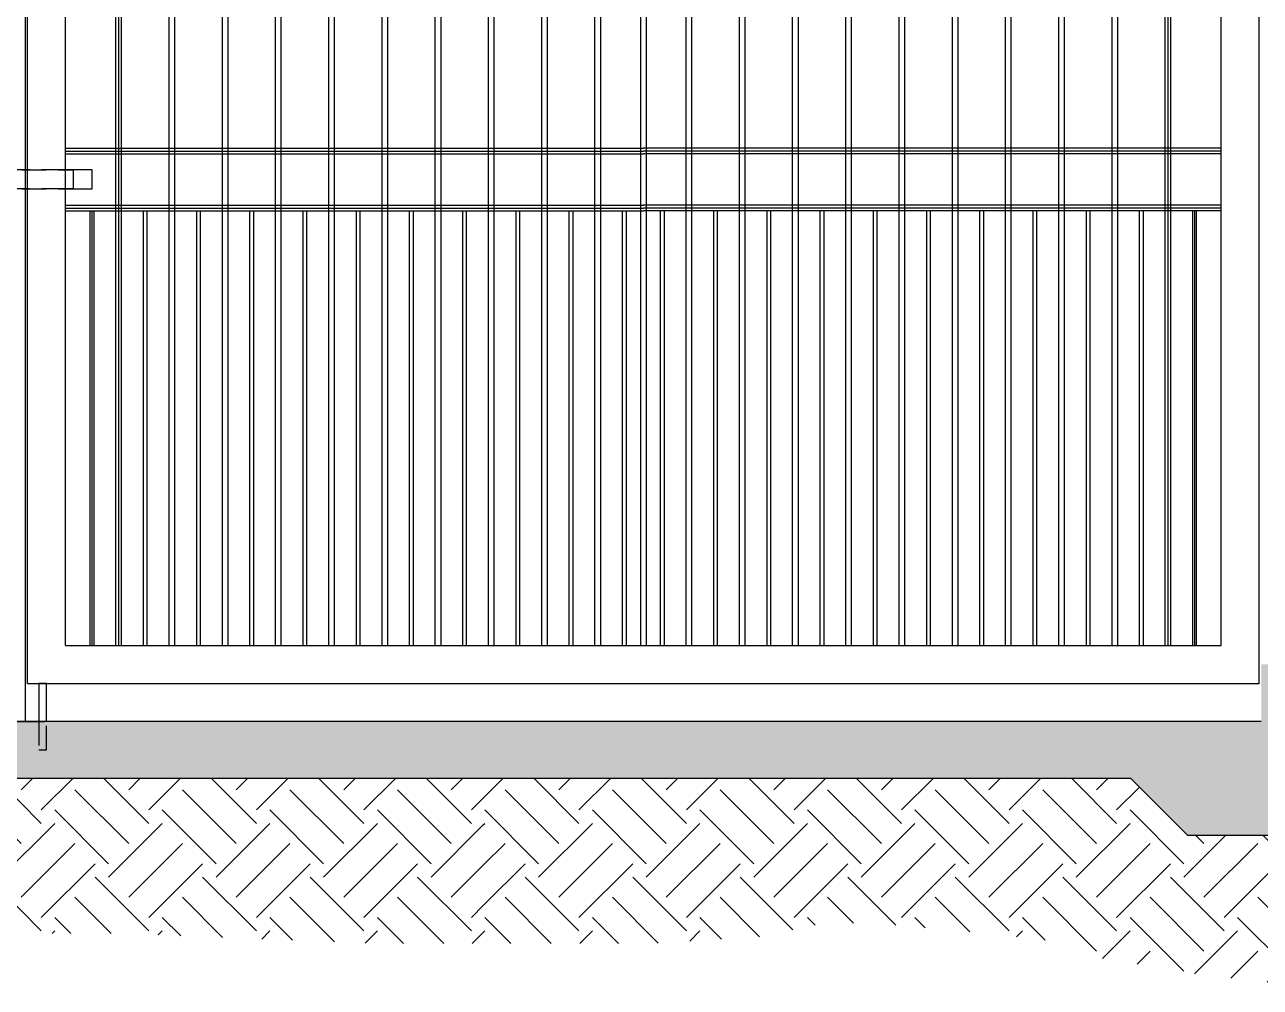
# Model space of a CAD drawing. Extents: x -24232 to 27340, y -23039 to 23489.
# Drawn here: x 2110 to 5360, y -23039 to -20507 of the extents above; entities that cross this region are included whole.
import ezdxf

# ---------------------------------------------------------------- set-up
doc = ezdxf.new("R2010")
doc.units = 0
doc.header["$LTSCALE"] = 10
doc.linetypes.add('HIDDEN', pattern=[9.525, 6.35, -3.175])
for name, color, linetype in [('0-HATCH', 8, 'CONTINUOUS'), ('1', 1, 'CONTINUOUS'), ('11', 11, 'CONTINUOUS'), ('2', 2, 'CONTINUOUS'), ('3', 3, 'CONTINUOUS'), ('4', 4, 'CONTINUOUS')]:
    doc.layers.add(name, color=color, linetype=linetype)
pattern_1 = [(45, (5830.53, -1359.33), (3e-14, 282.8427), [200, -200]), (45, (5777.5, -1306.3), (3e-14, 282.8427), [200, -200]), (45, (5724.46, -1253.27), (3e-14, 282.8427), [200, -200]), (135, (5724.46, -1217.91), (-282.8427, 3e-14), [200, -200]), (135, (5777.5, -1164.88), (-282.8427, 3e-14), [200, -200]), (135, (5830.53, -1111.85), (-282.8427, 3e-14), [200, -200])]

msp = doc.modelspace()

# ---------------------------------------------------------------- hatches: boundary and pattern name
at = {"layer": '0-HATCH'}
h = msp.add_hatch(dxfattribs=at)
h.set_pattern_fill('EARTH', color=256, scale=800, angle=45, style=0)
h.set_pattern_definition(pattern_1)
h.paths.add_polyline_path([(5984, -22985.6), (6161.3, -22985.6), (6489.2, -22959.1), (6817, -22959.1), (7109.5, -22950.2), (7235.5, -22953.3), (7235.5, -22489.6), (7206, -22489.6), (7056, -22639.6), (6612.6, -22639.6), (6612.6, -22239.6), (5862.6, -22239.6), (5612.6, -22239.6), (5612.6, -22639.6), (5169.2, -22639.6), (5019.2, -22489.6), (3317.2, -22489.6), (3317.2, -22923.6), (3431.9, -22923.6), (3759.7, -22923.6), (4043.3, -22905.9), (4211.7, -22870.5), (4344.6, -22870.5), (4548.4, -22888.2), (4796.6, -22914.8), (4920.6, -22959.1), (5186.5, -23003.4), (5496.6, -23038.8)])
h.paths.add_polyline_path([(7235.5, -22953.3), (7472.8, -22959.1), (7880.4, -23012.2), (8234.9, -23012.2), (8589.4, -23012.2), (8935, -22950.2), (9537.6, -22932.5), (9812.3, -22826.2), (10264.2, -22711.1), (10441.5, -22640.2), (10618.7, -22551.6), (10733.9, -22480.8), (10875.7, -22409.9), (11008.6, -22356.8), (11257.6, -22251.5), (11220, -22243.5), (11152.9, -22243.5), (11082.5, -22238.6), (10951.6, -22246.1), (10865.7, -22243.5), (10696.6, -22243.5), (10581.2, -22243.5), (10409.2, -22233), (10371.8, -22243.5), (10216.2, -22246.1), (10078.9, -22250.6, -0.001694), (10078.6, -22251.9, -0.001396), (10078.8, -22250.6), (10052.4, -22251.5), (10006.8, -22251.5), (9953.1, -22256.9), (9881.2, -22259), (9674, -22262.2), (9491.4, -22262.2), (9408.2, -22256.9), (9319.6, -22256.9), (9225.7, -22256.9), (9206.9, -22255.6), (9137.1, -22246.1), (9110.3, -22243.5), (8997.5, -22240.8), (8949.2, -22239.6), (8914.3, -22239.6), (8862.6, -22239.6), (8612.6, -22239.6), (8612.6, -22639.6), (8169.2, -22639.6), (8019.2, -22489.6), (7235.5, -22489.6)])
h = msp.add_hatch(dxfattribs=at)
h.set_pattern_fill('EARTH', color=256, scale=800, angle=45, style=0)
h.set_pattern_definition(pattern_1)
h.paths.add_polyline_path([(-3857.7, -22339.6), (-3857.7, -22964.8), (-3538.8, -22985.6), (-3370.4, -23003.4), (-3264, -23012.2), (-2608.3, -23021.1), (-2510.8, -23021.1), (-2218.4, -23003.4), (-2103.2, -22976.8), (-1314.5, -22941.4), (-1252.4, -22923.6), (-632.1, -22870.5), (-215.6, -22835.1), (-117.6, -22835.1), (-117.6, -22489.6), (-794, -22489.6), (-944, -22639.6), (-1397.4, -22639.6), (-1397.4, -22339.6)])
h.paths.add_polyline_path([(936.4, -22861.6), (1237.7, -22870.5), (1521.3, -22897.1), (2194.8, -22897.1), (2354.3, -22897.1), (3033.1, -22923.6), (3148.3, -22923.6), (3317.2, -22923.6), (3317.2, -22489.6), (-117.6, -22489.6), (-117.6, -22835.1), (50.2, -22835.1), (165.4, -22835.1), (422.4, -22843.9)])
at = {"layer": '2'}
h = msp.add_hatch(dxfattribs=at)
h.set_pattern_fill('AR-CONC', color=256, scale=20, angle=45, style=0)
h.set_pattern_definition([(95, (5830.53, -1359.33), (110.3104, 92.5614), [15, -165]), (40, (5830.53, -1359.33), (-125.9984, 86.7536), [12, -132]), (145.4514, (5839.72, -1351.62), (-15.6879, 179.31506), [12.748, -140.2284]), (91.1842, (5802.24, -1331.05), (174.3386, 127.5228), [22.5, -247.5]), (141.6356, (5816.77, -1320.42), (-5.5798, 269.9423), [19.122, -210.3426]), (36.1842, (5802.24, -1331.05), (-5.58, 269.9423), [18, -198]), (66, (5823.45, -1323.98), (141.3543, 27.4765), [15, -165]), (11, (5823.45, -1323.98), (-68.1417, 136.9617), [12, -132]), (116.4514, (5835.23, -1321.69), (73.2127, 164.4381), [12.748, -140.2284]), (82.5, (5830.526, -1359.333), (-45.35864, 48.79796), [0, -130.4, 0, -134, 0, -132.5]), (52.5, (5830.526, -1359.33), (-18.57459, 92.9819), [0, -76.4, 0, -127.4, 0, -50.5]), (12.5, (5798.99, -1390.87), (78.68363, 72.30415), [0, -50, 0, -156, 0, -207]), (2.5, (5784.85, -1405.01), (68.318, 96.63196), [0, -65, 0, -103.6, 0, -147])])
h.paths.add_polyline_path([(-1137.4, -22339.6), (-1137.4, -22189.6), (-1397.4, -22189.6), (-1397.4, -22639.6), (-944, -22639.6), (-794, -22489.6), (5019.2, -22489.6), (5169.2, -22639.6), (5612.6, -22639.6), (5612.6, -22189.6), (5362.6, -22189.6), (5362.6, -22339.6)])

# ---------------------------------------------------------------- linework, layer by layer
at = {"layer": '1'}
for p, q in [((2112.6, -22339.6), (2112.6, -19189.6)), ((2112.6, -22339.6), (2112.6, -19189.6)), ((2112.6, -22339.6), (2112.6, -19189.6)), ((2112.6, -22339.6), (2112.6, -19189.6)), ((2357.6, -22139.6), (2357.6, -19289.6)), ((5117.6, -22139.6), (5117.6, -19289.6)), ((2217.6, -20839.6), (3737.6, -20839.6)), ((5257.6, -20839.6), (3737.6, -20839.6)), ((2217.6, -20989.6), (3737.6, -20989.6)), ((5257.6, -20989.6), (3737.6, -20989.6)), ((2287.6, -22139.6), (2287.6, -20997.1)), ((5187.6, -22139.6), (5187.6, -20997.1)), ((2062.6, -22339.6), (2162.6, -22339.6))]:
    msp.add_line(p, q, dxfattribs=at)
at = {"layer": '1', "linetype": 'HIDDEN'}
for points in [[(2217.6, -20888.9), (2007.6, -20888.9)], [(2007.6, -20888.9), (2217.6, -20888.9)], [(2007.6, -20938.9), (2217.6, -20938.9)], [(2217.6, -20938.9), (2007.6, -20938.9)], [(2147.6, -22339.6), (2147.6, -22414.6), (2167.6, -22414.6), (2167.6, -22339.6)]]:
    msp.add_lwpolyline(points, dxfattribs=at)
at = {"layer": '1'}
for points in [[(2217.6, -20938.9), (2287.6, -20938.9), (2287.6, -20888.9), (2217.6, -20888.9)], [(2217.6, -20888.9), (2237.6, -20888.9), (2237.6, -20938.9), (2217.6, -20938.9)], [(2167.6, -22339.6), (2167.6, -22239.6), (2147.6, -22239.6), (2147.6, -22339.6)]]:
    msp.add_lwpolyline(points, dxfattribs=at)
at = {"layer": '11'}
for p, q in [((2350.1, -22139.6), (2350.1, -19289.6)), ((2365.1, -22139.6), (2365.1, -19289.6)), ((2490.1, -22139.6), (2490.1, -19289.6)), ((2505.1, -22139.6), (2505.1, -19289.6)), ((2630.1, -22139.6), (2630.1, -19289.6)), ((2645.1, -22139.6), (2645.1, -19289.6)), ((2770.1, -22139.6), (2770.1, -19289.6)), ((2785.1, -22139.6), (2785.1, -19289.6)), ((2910.1, -22139.6), (2910.1, -19289.6)), ((2925.1, -22139.6), (2925.1, -19289.6)), ((3050.1, -22139.6), (3050.1, -19289.6)), ((3065.1, -22139.6), (3065.1, -19289.6)), ((3190.1, -22139.6), (3190.1, -19289.6)), ((3205.1, -22139.6), (3205.1, -19289.6)), ((3330.1, -22139.6), (3330.1, -19289.6)), ((3345.1, -22139.6), (3345.1, -19289.6)), ((3470.1, -22139.6), (3470.1, -19289.6)), ((3485.1, -22139.6), (3485.1, -19289.6)), ((3610.1, -22139.6), (3610.1, -19289.6)), ((3625.1, -22139.6), (3625.1, -19289.6)), ((3731, -22139.6), (3731, -19289.6)), ((3746, -22139.6), (3746, -19289.6)), ((3850.1, -22139.6), (3850.1, -19289.6)), ((3865.1, -22139.6), (3865.1, -19289.6)), ((3990.1, -22139.6), (3990.1, -19289.6)), ((4005.1, -22139.6), (4005.1, -19289.6)), ((4130.1, -22139.6), (4130.1, -19289.6)), ((4145.1, -22139.6), (4145.1, -19289.6)), ((4270.1, -22139.6), (4270.1, -19289.6)), ((4285.1, -22139.6), (4285.1, -19289.6)), ((4410.1, -22139.6), (4410.1, -19289.6)), ((4425.1, -22139.6), (4425.1, -19289.6)), ((4550.1, -22139.6), (4550.1, -19289.6)), ((4565.1, -22139.6), (4565.1, -19289.6)), ((4690.1, -22139.6), (4690.1, -19289.6)), ((4705.1, -22139.6), (4705.1, -19289.6)), ((4830.1, -22139.6), (4830.1, -19289.6)), ((4845.1, -22139.6), (4845.1, -19289.6)), ((4970.1, -22139.6), (4970.1, -19289.6)), ((4985.1, -22139.6), (4985.1, -19289.6)), ((5110.1, -22139.6), (5110.1, -19289.6)), ((5125.1, -22139.6), (5125.1, -19289.6)), ((2217.6, -20832.1), (3737.6, -20832.1)), ((5257.6, -20832.1), (3737.6, -20832.1)), ((2217.6, -20847.1), (3737.6, -20847.1)), ((5257.6, -20847.1), (3737.6, -20847.1)), ((2217.6, -20982.1), (3737.6, -20982.1)), ((5257.6, -20982.1), (3737.6, -20982.1)), ((2217.6, -20997.1), (3737.6, -20997.1)), ((2282.6, -22139.6), (2282.6, -20997.1)), ((2292.6, -22139.6), (2292.6, -20997.1)), ((2422.6, -22139.6), (2422.6, -20997.1)), ((2432.6, -22139.6), (2432.6, -20997.1)), ((2562.6, -22139.6), (2562.6, -20997.1)), ((2572.6, -22139.6), (2572.6, -20997.1)), ((2702.6, -22139.6), (2702.6, -20997.1)), ((2712.6, -22139.6), (2712.6, -20997.1)), ((2842.6, -22139.6), (2842.6, -20997.1)), ((2852.6, -22139.6), (2852.6, -20997.1)), ((2982.6, -22139.6), (2982.6, -20997.1)), ((2992.6, -22139.6), (2992.6, -20997.1)), ((3122.6, -22139.6), (3122.6, -20997.1)), ((3132.6, -22139.6), (3132.6, -20997.1)), ((3262.6, -22139.6), (3262.6, -20997.1)), ((3272.6, -22139.6), (3272.6, -20997.1)), ((3402.6, -22139.6), (3402.6, -20997.1)), ((3412.6, -22139.6), (3412.6, -20997.1)), ((3542.6, -22139.6), (3542.6, -20997.1)), ((3552.6, -22139.6), (3552.6, -20997.1)), ((3682.6, -22139.6), (3682.6, -20997.1)), ((3692.6, -22139.6), (3692.6, -20997.1)), ((5257.6, -20997.1), (3737.6, -20997.1)), ((3782.6, -22139.6), (3782.6, -20997.1)), ((3792.6, -22139.6), (3792.6, -20997.1)), ((3922.6, -22139.6), (3922.6, -20997.1)), ((3932.6, -22139.6), (3932.6, -20997.1)), ((4062.6, -22139.6), (4062.6, -20997.1)), ((4072.6, -22139.6), (4072.6, -20997.1)), ((4202.6, -22139.6), (4202.6, -20997.1)), ((4212.6, -22139.6), (4212.6, -20997.1)), ((4342.6, -22139.6), (4342.6, -20997.1)), ((4352.6, -22139.6), (4352.6, -20997.1)), ((4482.6, -22139.6), (4482.6, -20997.1)), ((4492.6, -22139.6), (4492.6, -20997.1)), ((4622.6, -22139.6), (4622.6, -20997.1)), ((4632.6, -22139.6), (4632.6, -20997.1)), ((4762.6, -22139.6), (4762.6, -20997.1)), ((4772.6, -22139.6), (4772.6, -20997.1)), ((4902.6, -22139.6), (4902.6, -20997.1)), ((4912.6, -22139.6), (4912.6, -20997.1)), ((5042.6, -22139.6), (5042.6, -20997.1)), ((5052.6, -22139.6), (5052.6, -20997.1)), ((5182.6, -22139.6), (5182.6, -20997.1)), ((5192.6, -22139.6), (5192.6, -20997.1))]:
    msp.add_line(p, q, dxfattribs=at)
at = {"layer": '3'}
for p, q in [((2117.6, -22239.6), (2117.6, -19189.6)), ((2117.6, -22239.6), (2117.6, -19189.6)), ((5357.6, -22239.6), (5357.6, -19189.6)), ((2217.6, -22139.6), (2217.6, -19289.6)), ((2217.6, -22139.6), (2217.6, -19289.6)), ((5257.6, -22139.6), (5257.6, -19289.6)), ((2217.6, -22139.6), (5257.6, -22139.6)), ((2117.6, -22239.6), (5357.6, -22239.6))]:
    msp.add_line(p, q, dxfattribs=at)
at = {"layer": '4'}
for p, q in [((5362.6, -22339.6), (-1137.4, -22339.6)), ((5019.2, -22489.6), (-794, -22489.6)), ((5169.2, -22639.6), (5019.2, -22489.6)), ((5612.6, -22639.6), (5169.2, -22639.6))]:
    msp.add_line(p, q, dxfattribs=at)

doc.saveas('drawing.dxf')
